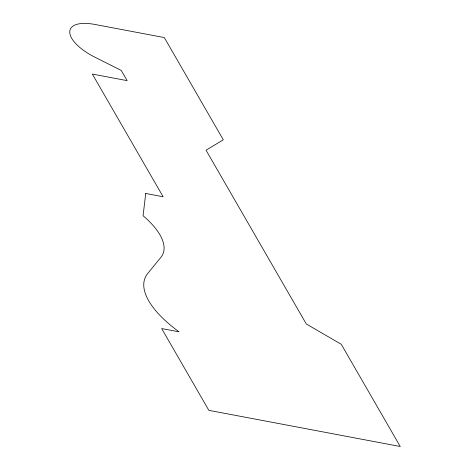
<?xml version="1.0" encoding="UTF-8"?>
<svg xmlns="http://www.w3.org/2000/svg" width="470" height="470" viewBox="0 0 470 470"><rect width="100%" height="100%" fill="white"/><g stroke="black" fill="none" stroke-linecap="round" stroke-linejoin="round"><path stroke-width="0.7" d="M145.729 193.464L143.074 215.736A83.766 34.204 23.3 0 1 160.828 257.431L147.715 273.499A101.814 41.572 23.3 0 0 179.052 331.838L161.657 328.554L208.845 410.339L400.246 446.5L341.261 344.269L306.311 324L206.036 150.206L223.291 139.802L164.306 37.565L94.705 24.417A39.404 16.092 23.3 0 0 69.754 32.16A39.404 16.092 23.3 0 0 95.058 57.275L121.248 70.424L127.147 80.646L92.343 74.072L163.125 196.754L145.729 193.464"/></g></svg>
